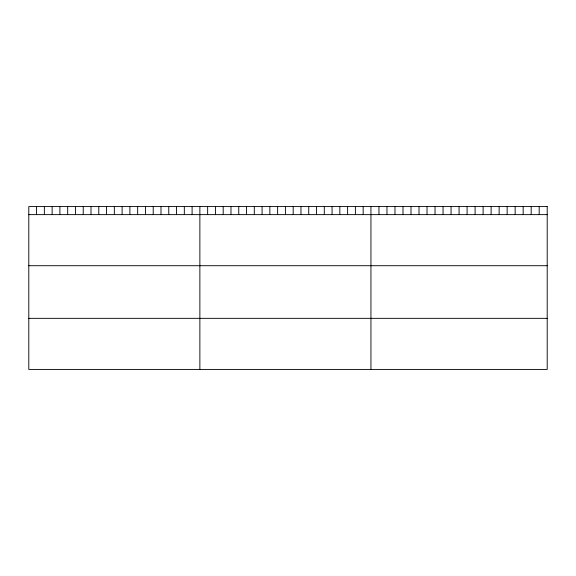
<?xml version="1.0" encoding="UTF-8"?>
<svg xmlns="http://www.w3.org/2000/svg" width="576" height="576" viewBox="0 0 576 576"><rect width="100%" height="100%" fill="white"/><g stroke="black" fill="none" stroke-linecap="round" stroke-linejoin="round"><path stroke-width="0.86" d="M28.8 214.625L547.2 214.625M28.8 265.709L547.2 265.709M28.8 318.341L547.2 318.341M539.186 206.582L539.186 214.625M531.18 206.582L531.18 214.625M523.166 206.582L523.166 214.625M515.153 206.582L515.153 214.625M507.139 206.582L507.139 214.625M499.133 206.582L499.133 214.625M491.119 206.582L491.119 214.625M483.106 206.582L483.106 214.625M475.092 206.582L475.092 214.625M467.086 206.582L467.086 214.625M459.072 206.582L459.072 214.625M451.058 206.582L451.058 214.625M443.052 206.582L443.052 214.625M435.038 206.582L435.038 214.625M427.025 206.582L427.025 214.625M419.011 206.582L419.011 214.625M411.005 206.582L411.005 214.625M402.991 206.582L402.991 214.625M394.978 206.582L394.978 214.625M386.964 206.582L386.964 214.625M378.958 206.582L378.958 214.625M370.944 206.582L370.944 369.418M363.168 206.582L363.168 214.625M355.392 206.582L355.392 214.625M347.616 206.582L347.616 214.625M339.84 206.582L339.84 214.625M332.064 206.582L332.064 214.625M324.288 206.582L324.288 214.625M316.512 206.582L316.512 214.625M308.736 206.582L308.736 214.625M300.96 206.582L300.96 214.625M293.184 206.582L293.184 214.625M285.408 206.582L285.408 214.625M277.632 206.582L277.632 214.625M269.856 206.582L269.856 214.625M262.08 206.582L262.08 214.625M254.304 206.582L254.304 214.625M246.528 206.582L246.528 214.625M238.752 206.582L238.752 214.625M230.976 206.582L230.976 214.625M223.2 206.582L223.2 214.625M215.424 206.582L215.424 214.625M207.648 206.582L207.648 214.625M199.872 206.582L199.872 369.418M192.096 206.582L192.096 214.625M184.32 206.582L184.32 214.625M176.544 206.582L176.544 214.625M168.768 206.582L168.768 214.625M160.992 206.582L160.992 214.625M153.216 206.582L153.216 214.625M145.44 206.582L145.44 214.625M137.664 206.582L137.664 214.625M129.888 206.582L129.888 214.625M122.112 206.582L122.112 214.625M114.336 206.582L114.336 214.625M106.56 206.582L106.56 214.625M98.784 206.582L98.784 214.625M91.008 206.582L91.008 214.625M83.232 206.582L83.232 214.625M75.456 206.582L75.456 214.625M67.68 206.582L67.68 214.625M59.904 206.582L59.904 214.625M52.128 206.582L52.128 214.625M44.352 206.582L44.352 214.625M36.576 206.582L36.576 214.625M547.2 206.582L28.8 206.582L28.8 369.418L547.2 369.418L547.2 206.582"/></g></svg>
